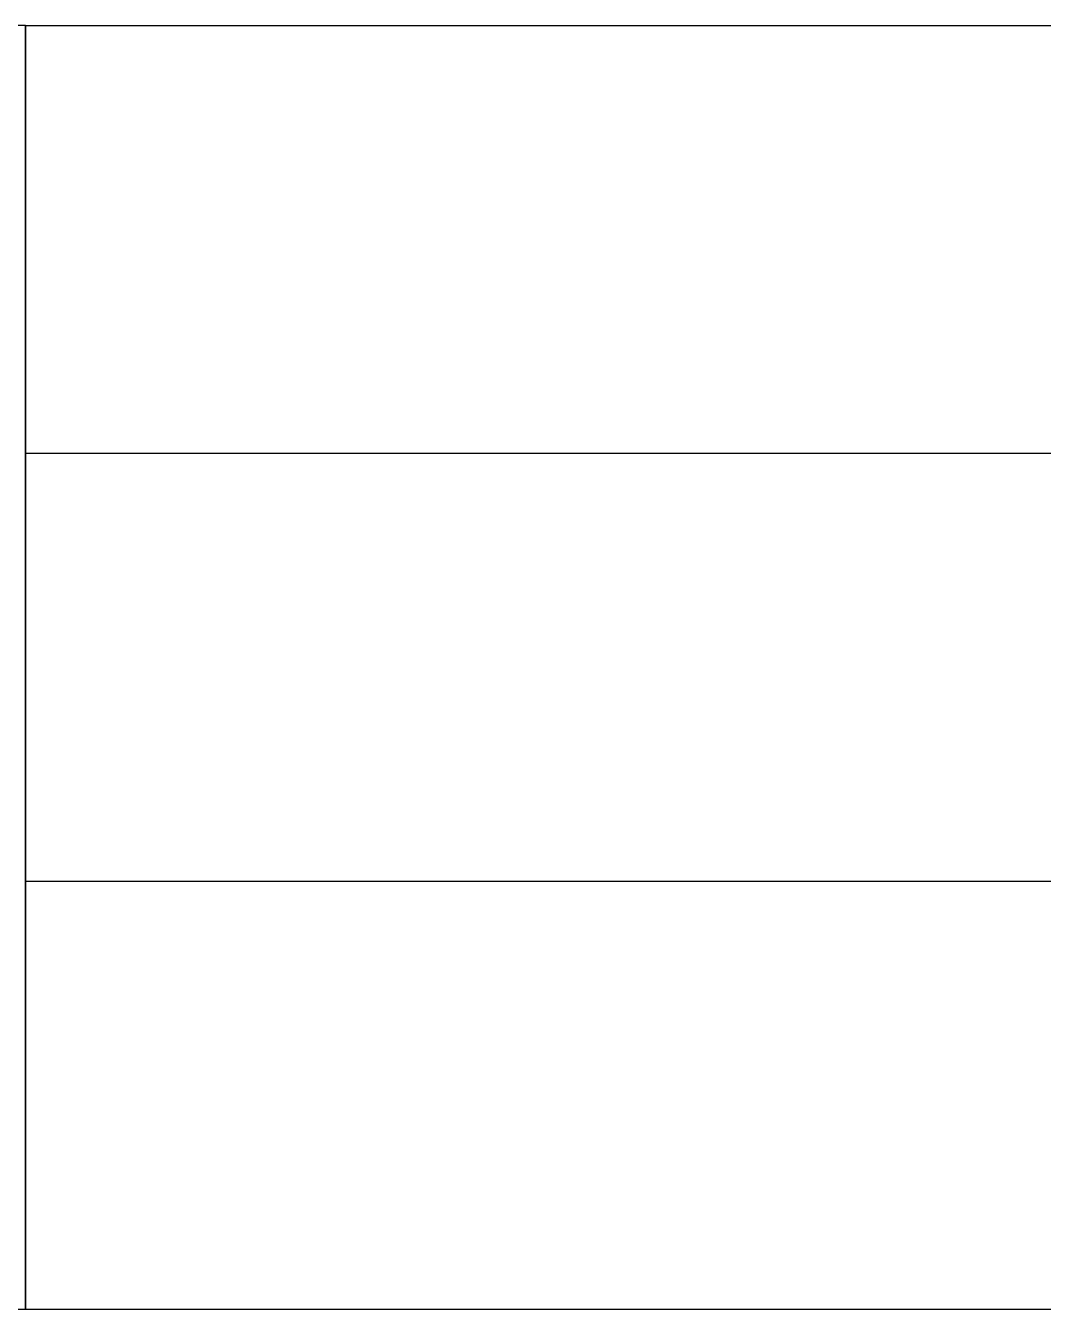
# Model space of a CAD drawing. Header units: millimetres. Extents: x -187744 to 2148, y -49419 to 6550.
# Drawn here: x -7865.4 to -7706.7, y -6761.5 to -6561.5 of the extents above; entities that cross this region are included whole.
import ezdxf

# ---------------------------------------------------------------- set-up
doc = ezdxf.new("R2010")
doc.units = ezdxf.units.MM
doc.header["$LTSCALE"] = 1000
doc.header["$MEASUREMENT"] = 0
doc.layers.add('A-WINDOW', color=12, linetype='Continuous')
doc.layers.add('WALL', color=160, linetype='Continuous')

# ---------------------------------------------------------------- blocks, each defined once
blk = doc.blocks.new('1#2#平面图$0$$TCHSYS$WIN2D')
for p, q in [((-0.5, 0.5), (0.5, 0.5)), ((-0.5, 0.5), (-0.5, -0.5)), ((0.5, 0.16667), (-0.5, 0.16667)), ((0.5, -0.16667), (-0.5, -0.16667)), ((-0.5, -0.5), (0.5, -0.5))]:
    blk.add_line(p, q)

msp = doc.modelspace()

# ---------------------------------------------------------------- linework, layer by layer
at = {"layer": 'WALL'}
for p, q in [((-7865.36, -6561.46), (-8265.36, -6561.46)), ((-7865.36, -6761.46), (-7865.36, -6561.46)), ((-8065.36, -6761.46), (-7865.36, -6761.46))]:
    msp.add_line(p, q, dxfattribs=at)

# ---------------------------------------------------------------- block references
at = {"layer": 'A-WINDOW', "xscale": 2000, "yscale": 200, "zscale": 200}
msp.add_blockref('1#2#平面图$0$$TCHSYS$WIN2D', (-6865.36, -6661.46), dxfattribs=at)

doc.saveas('drawing.dxf')
